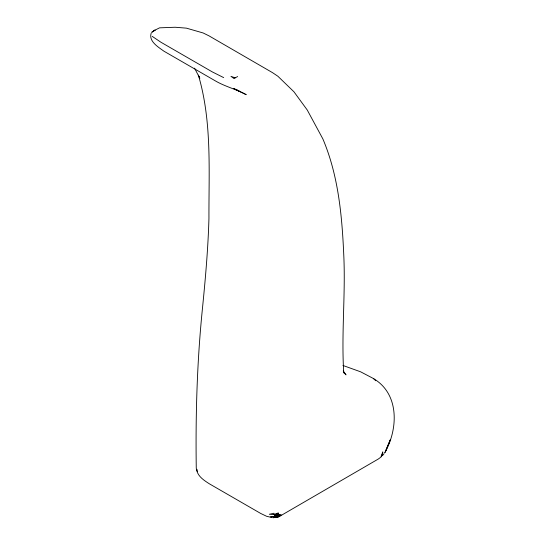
<?xml version="1.0" encoding="UTF-8"?>
<svg xmlns="http://www.w3.org/2000/svg" width="545" height="545" viewBox="0 0 545 545"><rect width="100%" height="100%" fill="white"/><g stroke="black" fill="none" stroke-linecap="round" stroke-linejoin="round"><path stroke-width="0.82" d="M196.943 469.374L196.813 470.819C198.578 476.957 204.286 480.526 209.334 483.796L260.728 513.465L266.6 516.279L271.676 517.478M151.169 33.204C148.451 41.372 158.438 47.143 163.895 51.169L215.289 80.844C225.092 86.607 236.278 89.21 246.224 94.673L233.635 88.46L238.805 91.001M385.901 450.695L384.784 452.718C398.436 428.758 399.628 392.952 372.405 377.985L360.606 371.806L342.948 365.463M381.2 456.894L378.278 459.04L279.095 516.64L281.193 514.787L279.973 515.073L279.095 516.64L277.943 517.13L274.292 517.573M384.15 453.631L382.556 455.552M279.973 515.073L277.943 517.13L272.902 517.75L275.954 517.062L279.973 515.073L278.986 514.725L274.564 515.706L274.012 513.24L269.332 514.255L274.169 514.603L278.42 513.642L278.338 512.872L274.169 514.603M278.986 514.725L275.954 517.062L270.647 516.789L275.171 516.531L278.986 514.725L278.645 514.262L274.564 515.706L278.42 513.642M235.14 77.867L234.071 78.589L230.951 76.341L235.14 77.867L237.654 76.552M154.848 30.139L151.714 32.319L155.1 30.179L153.629 30.806L159.569 27.836L175.143 27.25L186.41 28.149L203.128 32.966L209.042 35.875L272.527 72.655L277.882 76.252L293.959 91.805L307.257 110.022L322.858 138.9C338.411 175.592 342.028 215.582 343.766 254.992C345.632 294.286 341.272 333.649 343.745 372.882M276.887 517.266L275.171 516.531M223.688 77.622L212.325 71.913L160.932 42.238L152.219 36.358M237.354 90.061L240.291 91.758M373.591 378.652L375.716 380.723M343.514 372.187L346.021 374.858L343.261 370.988M197.419 471.65L196.268 468.353C195.485 414.697 197.072 360.974 202.542 307.571C205.499 277.882 208.108 248.152 208.946 218.32C208.769 170.585 212.066 121.419 198.373 75.101L199.811 78.296L194.558 68.159M382.794 452.043L381.875 455.886L381.037 456.431L382.794 452.043M390.206 439.972L385.765 450.715L390.206 439.972"/></g></svg>
